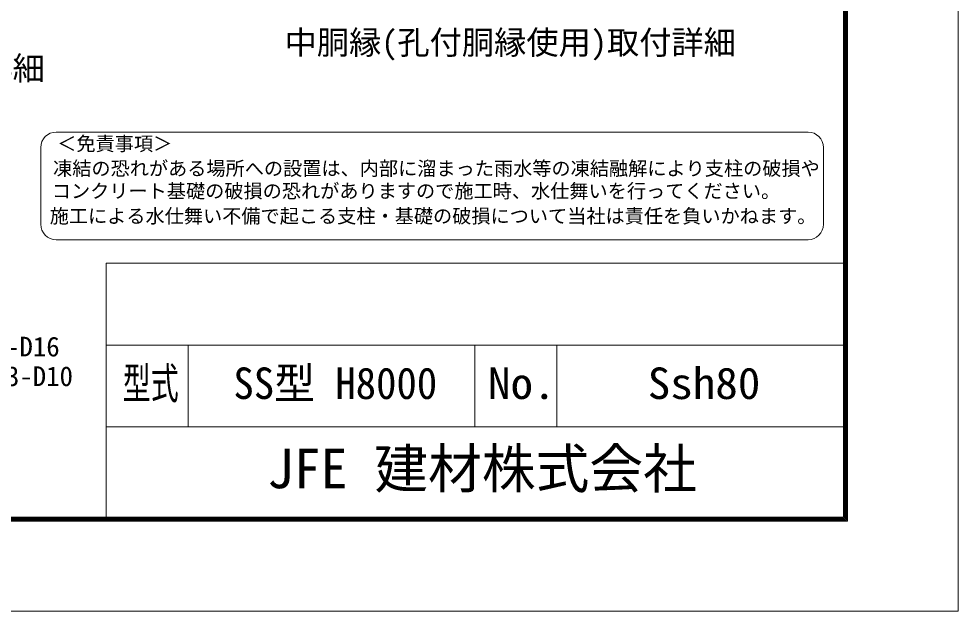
# Model space of a CAD drawing. Units: millimetres at full size; details may follow other scales. Extents: x -10500 to 10500, y -7425 to 7425.
# Drawn here: x 4766 to 10500, y -7425 to -3808 of the extents above; entities that cross this region are included whole.
import ezdxf
from ezdxf.enums import TextEntityAlignment as Align

# ---------------------------------------------------------------- set-up
doc = ezdxf.new("R2010")
doc.units = ezdxf.units.MM
doc.header["$LTSCALE"] = 30
for name, color, linetype, lineweight in [('0-0_D-STR-TXT', 7, 'Continuous', 13), ('0-A_D-TTL-TXT', 7, 'Continuous', 13), ('0-C_D-TTL', 7, 'Continuous', 18)]:
    doc.layers.add(name, color=color, linetype=linetype, lineweight=lineweight)
doc.styles.add('ＭＳ ゴシック', font='')
doc.styles.get('ＭＳ ゴシック').set_extended_font_data('MS Gothic')

msp = doc.modelspace()

# ---------------------------------------------------------------- linework, layer by layer
at = {"layer": '0-A_D-TTL-TXT', "color": 2}
for p, q in [((9583.48, -4499.66), (4993.46, -4499.66)), ((4899.62, -4593.51), (4899.62, -5062.73)), ((9677.32, -5062.73), (9677.32, -4593.51)), ((4993.46, -5156.57), (9583.48, -5156.57))]:
    msp.add_line(p, q, dxfattribs=at)
for centre, start, end in [((4993.46, -4593.51), 90, 180), ((9583.48, -4593.51), 0, 90), ((4993.46, -5062.73), 180, 270), ((9583.48, -5062.73), 270, 0)]:
    msp.add_arc(centre, 93.84, start, end, dxfattribs=at)
at = {"layer": '0-C_D-TTL'}
for p, q in [((5300, -5300), (5300, -6850)), ((5300, -5300), (9800, -5300)), ((5300, -5800), (9800, -5800)), ((5800, -5800), (5800, -6300)), ((7550, -5800), (7550, -6300)), ((8050, -5800), (8050, -6300)), ((5300, -6300), (9800, -6300))]:
    msp.add_line(p, q, dxfattribs=at)
at = {"layer": '0-C_D-TTL', "color": 2}
msp.add_lwpolyline([(-10500, 7425), (10500, 7425), (10500, -7425), (-10500, -7425)], close=True, dxfattribs=at)
at = {"layer": '0-C_D-TTL'}
for points in [[(-9825, 6875), (9825, 6875), (9825, -6875), (-9825, -6875)], [(-9818.75, 6868.75), (9818.75, 6868.75), (9818.75, -6868.75), (-9818.75, -6868.75)], [(-9812.5, 6862.5), (9812.5, 6862.5), (9812.5, -6862.5), (-9812.5, -6862.5)], [(-9806.25, 6856.25), (9806.25, 6856.25), (9806.25, -6856.25), (-9806.25, -6856.25)], [(-9800, 6850), (9800, 6850), (9800, -6850), (-9800, -6850)]]:
    msp.add_lwpolyline(points, close=True, dxfattribs=at)

# ---------------------------------------------------------------- texts
at = {"layer": '0-0_D-STR-TXT', "style": 'ＭＳ ゴシック'}
for s, p in [('主筋 8-D16', (4196.16, -5905.64)), ('Hoop 13-D10', (4196.16, -6086.47))]:
    msp.add_text(s, height=120.3, dxfattribs=at).set_placement(p, align=Align.BOTTOM_LEFT)
at = {"layer": '0-A_D-TTL-TXT', "style": 'ＭＳ ゴシック'}
for s, height, p in [('中胴縁(孔付胴縁使用)取付詳細', 144.3, (6388, -4067.76)), ('ネットホルダー取付詳細', 144.3, (2759.19, -4225.61)), ('＜免責事項＞ \u3000\u3000', 85.78, (5000.42, -4638.89)), ('凍結の恐れがある場所への設置は、内部に溜まった雨水等の凍結融解により支柱の破損や', 85.78, (4975.03, -4789.97)), ('コンクリート基礎の破損の恐れがありますので施工時、水仕舞いを行ってください。', 85.78, (4967.32, -4927.78)), ('施工による水仕舞い不備で起こる支柱・基礎の破損について当社は責任を負いかねます。 ', 85.78, (4954.2, -5080.73)), ('JFE 建材株式会社', 240.6, (6280.95, -6746.26))]:
    msp.add_text(s, height=height, dxfattribs=at).set_placement(p, align=Align.BOTTOM_LEFT)
for s, width, p in [('型式', 0.65, (5400.67, -6187.01)), ('SS型 H8000', 0.95, (6075.67, -6187.01)), ('No.', 1.05, (7630, -6187.01)), ('Ssh80', 1.05, (8605, -6187.01))]:
    msp.add_text(s, height=192.4, dxfattribs=dict(at, width=width)).set_placement(p, align=Align.BOTTOM_LEFT)

doc.saveas('drawing.dxf')
